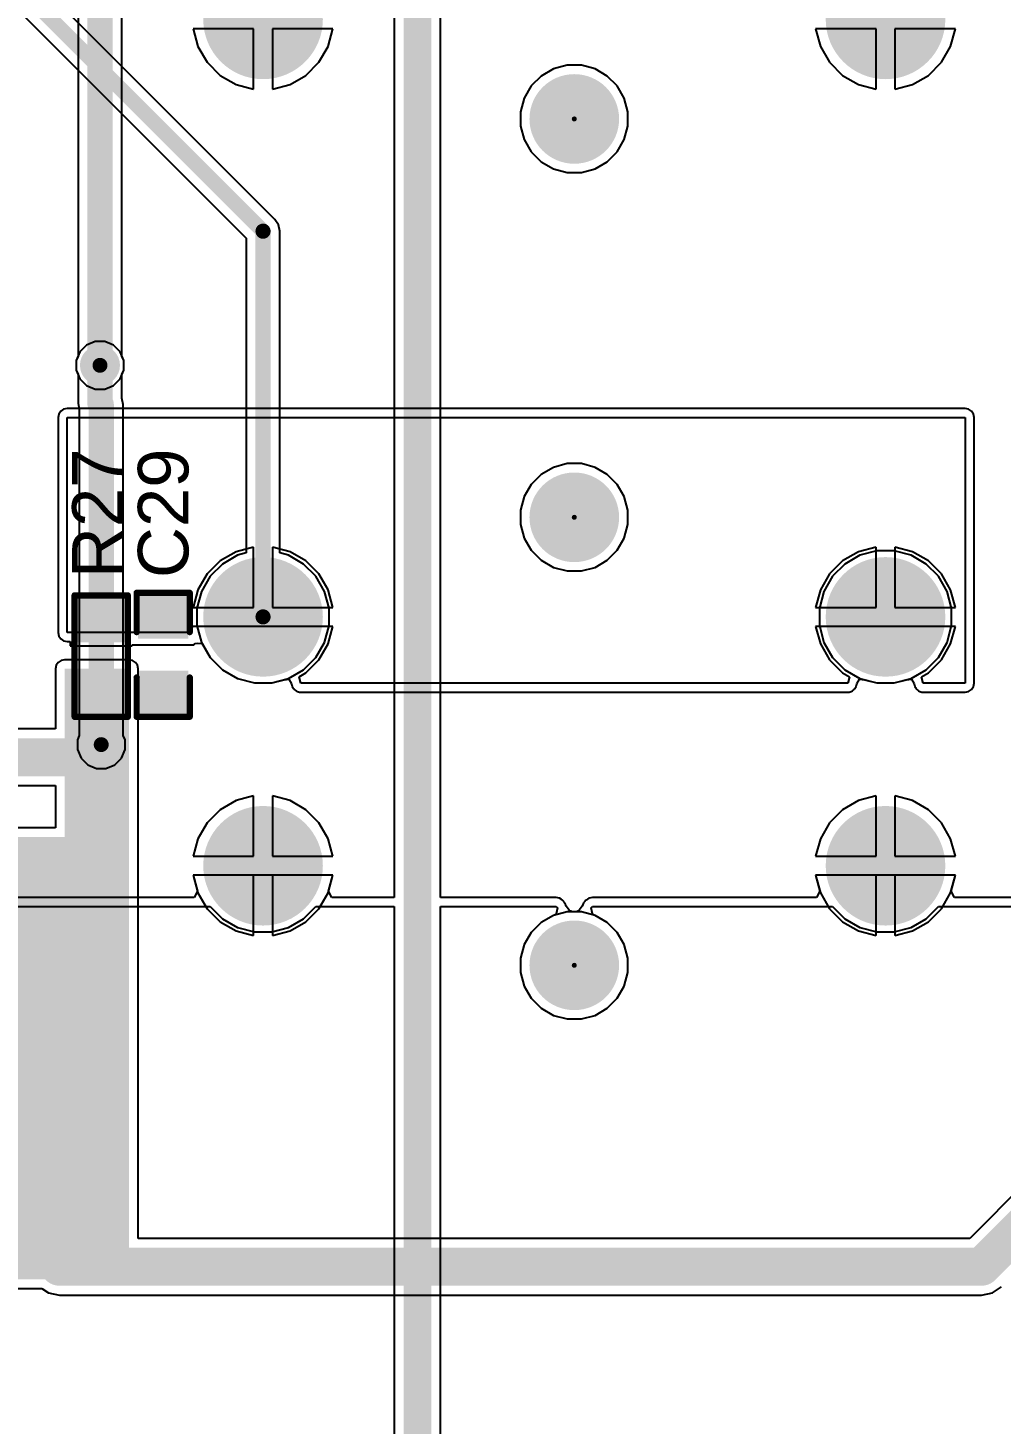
# Model space of a CAD drawing. Header units: millimetres. Extents: x -3 to 175, y -4 to 177.
# Drawn here: x 73.97 to 93.51, y 64.91 to 92.96 of the extents above; entities that cross this region are included whole.
import ezdxf

# ---------------------------------------------------------------- set-up
doc = ezdxf.new("R2010")
doc.units = ezdxf.units.MM
for name, color, linetype in [('BottomLayer', 5, 'Continuous'), ('BottomSolder', 6, 'Continuous'), ('MultiLayer', 9, 'Continuous'), ('PadHoleLayer', 156, 'Continuous'), ('TopLayer', 1, 'Continuous'), ('TopOverlay', 2, 'Continuous'), ('TopPaste', 8, 'Continuous'), ('TopSolder', 216, 'Continuous'), ('ViaHoleLayer', 16, 'Continuous')]:
    doc.layers.add(name, color=color, linetype=linetype)
doc.styles.add('Arial', font='', dxfattribs={"height": 0.2})
doc.styles.get('Arial').set_extended_font_data('Arial')

# ---------------------------------------------------------------- blocks, each defined once
blk = doc.blocks.new('R___0603_31')
at = {"layer": 'TopLayer'}
for points in [[(-0.381, 0.4445), (-0.381, -0.4445), (-1.143, -0.4445), (-1.143, 0.4445)], [(1.143, 0.4445), (1.143, -0.4445), (0.381, -0.4445), (0.381, 0.4445)]]:
    blk.add_hatch(color=1, dxfattribs=at).paths.add_polyline_path(points)
at = {"layer": 'TopPaste'}
for points in [[(-0.381, 0.4445), (-0.381, -0.4445), (-1.143, -0.4445), (-1.143, 0.4445)], [(1.143, 0.4445), (1.143, -0.4445), (0.381, -0.4445), (0.381, 0.4445)]]:
    blk.add_hatch(color=8, dxfattribs=at).paths.add_polyline_path(points)
at = {"layer": 'TopSolder'}
for points in [[(-0.2794, 0.5461), (-0.2794, -0.5461), (-1.2446, -0.5461), (-1.2446, 0.5461)], [(1.2446, 0.5461), (1.2446, -0.5461), (0.2794, -0.5461), (0.2794, 0.5461)]]:
    blk.add_hatch(color=216, dxfattribs=at).paths.add_polyline_path(points)
at = {"layer": 'TopOverlay', "const_width": 0.127}
for points in [[(-1.2192, 0.5334), (-1.2192, -0.5334)], [(-1.2192, 0.5334), (1.2192, 0.5334)], [(1.2192, 0.5334), (1.2192, -0.5334)], [(-1.2192, -0.5334), (1.2192, -0.5334)]]:
    blk.add_lwpolyline(points, dxfattribs=at)
at = {"layer": 'TopOverlay', "const_width": 0.0635}
for points in [[(-1.25095, 0.5334, 1), (-1.18745, 0.5334, 1)], [(-1.25095, 0.5334, 1), (-1.18745, 0.5334, 1)], [(1.18745, 0.5334, 1), (1.25095, 0.5334, 1)], [(1.18745, 0.5334, 1), (1.25095, 0.5334, 1)], [(-1.25095, -0.5334, 1), (-1.18745, -0.5334, 1)], [(-1.25095, -0.5334, 1), (-1.18745, -0.5334, 1)], [(1.18745, -0.5334, 1), (1.25095, -0.5334, 1)], [(1.18745, -0.5334, 1), (1.25095, -0.5334, 1)]]:
    blk.add_lwpolyline(points, format="xyb", close=True, dxfattribs=at)
blk = doc.blocks.new('B3F_4055_B_62')
at = {"layer": 'BottomLayer'}
h = blk.add_hatch(color=5, dxfattribs=at)
edge = h.paths.add_edge_path()
edge.add_arc((-6.25, 2.5), 1.15, 0, 360)
h = blk.add_hatch(color=5, dxfattribs=at)
edge = h.paths.add_edge_path()
edge.add_arc((6.25, 2.5), 1.15, 0, 360)
h = blk.add_hatch(color=5, dxfattribs=at)
edge = h.paths.add_edge_path()
edge.add_arc((-6.25, -2.5), 1.15, 0, 360)
h = blk.add_hatch(color=5, dxfattribs=at)
edge = h.paths.add_edge_path()
edge.add_arc((6.25, -2.5), 1.15, 0, 360)
at = {"layer": 'BottomSolder'}
h = blk.add_hatch(color=6, dxfattribs=at)
edge = h.paths.add_edge_path()
edge.add_arc((0, 4.5), 0.0508, 0, 360)
h = blk.add_hatch(color=6, dxfattribs=at)
edge = h.paths.add_edge_path()
edge.add_arc((-6.25, 2.5), 1.201, 0, 360)
h = blk.add_hatch(color=6, dxfattribs=at)
edge = h.paths.add_edge_path()
edge.add_arc((6.25, 2.5), 1.201, 0, 360)
h = blk.add_hatch(color=6, dxfattribs=at)
edge = h.paths.add_edge_path()
edge.add_arc((-6.25, -2.5), 1.201, 0, 360)
h = blk.add_hatch(color=6, dxfattribs=at)
edge = h.paths.add_edge_path()
edge.add_arc((6.25, -2.5), 1.201, 0, 360)
h = blk.add_hatch(color=6, dxfattribs=at)
edge = h.paths.add_edge_path()
edge.add_arc((0, -4.5), 0.0508, 0, 360)
at = {"layer": 'MultiLayer'}
h = blk.add_hatch(color=9, dxfattribs=at)
edge = h.paths.add_edge_path()
edge.add_arc((-6.25, 2.5), 1.15, 0, 360)
h = blk.add_hatch(color=9, dxfattribs=at)
edge = h.paths.add_edge_path()
edge.add_arc((6.25, 2.5), 1.15, 0, 360)
h = blk.add_hatch(color=9, dxfattribs=at)
edge = h.paths.add_edge_path()
edge.add_arc((-6.25, -2.5), 1.15, 0, 360)
h = blk.add_hatch(color=9, dxfattribs=at)
edge = h.paths.add_edge_path()
edge.add_arc((6.25, -2.5), 1.15, 0, 360)
at = {"layer": 'PadHoleLayer'}
h = blk.add_hatch(color=156, dxfattribs=at)
edge = h.paths.add_edge_path()
edge.add_arc((0, 4.5), 0.9, 0, 360)
h = blk.add_hatch(color=156, dxfattribs=at)
edge = h.paths.add_edge_path()
edge.add_arc((-6.25, 2.5), 0.65, 0, 360)
h = blk.add_hatch(color=156, dxfattribs=at)
edge = h.paths.add_edge_path()
edge.add_arc((6.25, 2.5), 0.65, 0, 360)
h = blk.add_hatch(color=156, dxfattribs=at)
edge = h.paths.add_edge_path()
edge.add_arc((-6.25, -2.5), 0.65, 0, 360)
h = blk.add_hatch(color=156, dxfattribs=at)
edge = h.paths.add_edge_path()
edge.add_arc((6.25, -2.5), 0.65, 0, 360)
h = blk.add_hatch(color=156, dxfattribs=at)
edge = h.paths.add_edge_path()
edge.add_arc((0, -4.5), 0.9, 0, 360)
at = {"layer": 'TopLayer'}
h = blk.add_hatch(color=1, dxfattribs=at)
edge = h.paths.add_edge_path()
edge.add_arc((-6.25, 2.5), 1.15, 0, 360)
h = blk.add_hatch(color=1, dxfattribs=at)
edge = h.paths.add_edge_path()
edge.add_arc((6.25, 2.5), 1.15, 0, 360)
h = blk.add_hatch(color=1, dxfattribs=at)
edge = h.paths.add_edge_path()
edge.add_arc((-6.25, -2.5), 1.15, 0, 360)
h = blk.add_hatch(color=1, dxfattribs=at)
edge = h.paths.add_edge_path()
edge.add_arc((6.25, -2.5), 1.15, 0, 360)
at = {"layer": 'TopSolder'}
h = blk.add_hatch(color=216, dxfattribs=at)
edge = h.paths.add_edge_path()
edge.add_arc((0, 4.5), 0.0508, 0, 360)
h = blk.add_hatch(color=216, dxfattribs=at)
edge = h.paths.add_edge_path()
edge.add_arc((-6.25, 2.5), 1.201, 0, 360)
h = blk.add_hatch(color=216, dxfattribs=at)
edge = h.paths.add_edge_path()
edge.add_arc((6.25, 2.5), 1.201, 0, 360)
h = blk.add_hatch(color=216, dxfattribs=at)
edge = h.paths.add_edge_path()
edge.add_arc((-6.25, -2.5), 1.201, 0, 360)
h = blk.add_hatch(color=216, dxfattribs=at)
edge = h.paths.add_edge_path()
edge.add_arc((6.25, -2.5), 1.201, 0, 360)
h = blk.add_hatch(color=216, dxfattribs=at)
edge = h.paths.add_edge_path()
edge.add_arc((0, -4.5), 0.0508, 0, 360)
blk = doc.blocks.new('B3F_4055_B_63')
at = {"layer": 'BottomLayer'}
h = blk.add_hatch(color=5, dxfattribs=at)
edge = h.paths.add_edge_path()
edge.add_arc((-6.25, 2.5), 1.15, 0, 360)
h = blk.add_hatch(color=5, dxfattribs=at)
edge = h.paths.add_edge_path()
edge.add_arc((6.25, 2.5), 1.15, 0, 360)
h = blk.add_hatch(color=5, dxfattribs=at)
edge = h.paths.add_edge_path()
edge.add_arc((-6.25, -2.5), 1.15, 0, 360)
h = blk.add_hatch(color=5, dxfattribs=at)
edge = h.paths.add_edge_path()
edge.add_arc((6.25, -2.5), 1.15, 0, 360)
at = {"layer": 'BottomSolder'}
h = blk.add_hatch(color=6, dxfattribs=at)
edge = h.paths.add_edge_path()
edge.add_arc((0, 4.5), 0.0508, 0, 360)
h = blk.add_hatch(color=6, dxfattribs=at)
edge = h.paths.add_edge_path()
edge.add_arc((-6.25, 2.5), 1.201, 0, 360)
h = blk.add_hatch(color=6, dxfattribs=at)
edge = h.paths.add_edge_path()
edge.add_arc((6.25, 2.5), 1.201, 0, 360)
h = blk.add_hatch(color=6, dxfattribs=at)
edge = h.paths.add_edge_path()
edge.add_arc((-6.25, -2.5), 1.201, 0, 360)
h = blk.add_hatch(color=6, dxfattribs=at)
edge = h.paths.add_edge_path()
edge.add_arc((6.25, -2.5), 1.201, 0, 360)
h = blk.add_hatch(color=6, dxfattribs=at)
edge = h.paths.add_edge_path()
edge.add_arc((0, -4.5), 0.0508, 0, 360)
at = {"layer": 'MultiLayer'}
h = blk.add_hatch(color=9, dxfattribs=at)
edge = h.paths.add_edge_path()
edge.add_arc((-6.25, 2.5), 1.15, 0, 360)
h = blk.add_hatch(color=9, dxfattribs=at)
edge = h.paths.add_edge_path()
edge.add_arc((6.25, 2.5), 1.15, 0, 360)
h = blk.add_hatch(color=9, dxfattribs=at)
edge = h.paths.add_edge_path()
edge.add_arc((-6.25, -2.5), 1.15, 0, 360)
h = blk.add_hatch(color=9, dxfattribs=at)
edge = h.paths.add_edge_path()
edge.add_arc((6.25, -2.5), 1.15, 0, 360)
at = {"layer": 'PadHoleLayer'}
h = blk.add_hatch(color=156, dxfattribs=at)
edge = h.paths.add_edge_path()
edge.add_arc((0, 4.5), 0.9, 0, 360)
h = blk.add_hatch(color=156, dxfattribs=at)
edge = h.paths.add_edge_path()
edge.add_arc((-6.25, 2.5), 0.65, 0, 360)
h = blk.add_hatch(color=156, dxfattribs=at)
edge = h.paths.add_edge_path()
edge.add_arc((6.25, 2.5), 0.65, 0, 360)
h = blk.add_hatch(color=156, dxfattribs=at)
edge = h.paths.add_edge_path()
edge.add_arc((-6.25, -2.5), 0.65, 0, 360)
h = blk.add_hatch(color=156, dxfattribs=at)
edge = h.paths.add_edge_path()
edge.add_arc((6.25, -2.5), 0.65, 0, 360)
h = blk.add_hatch(color=156, dxfattribs=at)
edge = h.paths.add_edge_path()
edge.add_arc((0, -4.5), 0.9, 0, 360)
at = {"layer": 'TopLayer'}
h = blk.add_hatch(color=1, dxfattribs=at)
edge = h.paths.add_edge_path()
edge.add_arc((-6.25, 2.5), 1.15, 0, 360)
h = blk.add_hatch(color=1, dxfattribs=at)
edge = h.paths.add_edge_path()
edge.add_arc((6.25, 2.5), 1.15, 0, 360)
h = blk.add_hatch(color=1, dxfattribs=at)
edge = h.paths.add_edge_path()
edge.add_arc((-6.25, -2.5), 1.15, 0, 360)
h = blk.add_hatch(color=1, dxfattribs=at)
edge = h.paths.add_edge_path()
edge.add_arc((6.25, -2.5), 1.15, 0, 360)
at = {"layer": 'TopSolder'}
h = blk.add_hatch(color=216, dxfattribs=at)
edge = h.paths.add_edge_path()
edge.add_arc((0, 4.5), 0.0508, 0, 360)
h = blk.add_hatch(color=216, dxfattribs=at)
edge = h.paths.add_edge_path()
edge.add_arc((-6.25, 2.5), 1.201, 0, 360)
h = blk.add_hatch(color=216, dxfattribs=at)
edge = h.paths.add_edge_path()
edge.add_arc((6.25, 2.5), 1.201, 0, 360)
h = blk.add_hatch(color=216, dxfattribs=at)
edge = h.paths.add_edge_path()
edge.add_arc((-6.25, -2.5), 1.201, 0, 360)
h = blk.add_hatch(color=216, dxfattribs=at)
edge = h.paths.add_edge_path()
edge.add_arc((6.25, -2.5), 1.201, 0, 360)
h = blk.add_hatch(color=216, dxfattribs=at)
edge = h.paths.add_edge_path()
edge.add_arc((0, -4.5), 0.0508, 0, 360)
blk = doc.blocks.new('C___0603_146')
at = {"layer": 'TopLayer'}
for points in [[(-0.381, 0.445), (-0.381, -0.445), (-1.143, -0.445), (-1.143, 0.445)], [(1.143, 0.445), (1.143, -0.445), (0.381, -0.445), (0.381, 0.445)]]:
    blk.add_hatch(color=1, dxfattribs=at).paths.add_polyline_path(points)
at = {"layer": 'TopPaste'}
for points in [[(-0.381, 0.445), (-0.381, -0.445), (-1.143, -0.445), (-1.143, 0.445)], [(1.143, 0.445), (1.143, -0.445), (0.381, -0.445), (0.381, 0.445)]]:
    blk.add_hatch(color=8, dxfattribs=at).paths.add_polyline_path(points)
at = {"layer": 'TopSolder'}
for points in [[(-0.321, 0.504), (-0.321, -0.504), (-1.203, -0.504), (-1.203, 0.504)], [(1.203, 0.504), (1.203, -0.504), (0.321, -0.504), (0.321, 0.504)]]:
    blk.add_hatch(color=216, dxfattribs=at).paths.add_polyline_path(points)
at = {"layer": 'TopOverlay', "const_width": 0.127}
for points in [[(-0.457, 0.533), (-1.245, 0.533)], [(-1.245, -0.533), (-1.245, 0.533)], [(1.245, 0.533), (0.457, 0.533)], [(1.245, -0.533), (1.245, 0.533)], [(-0.457, -0.533), (-1.245, -0.533)], [(1.245, -0.533), (0.457, -0.533)]]:
    blk.add_lwpolyline(points, dxfattribs=at)
at = {"layer": 'TopOverlay', "const_width": 0.0635}
for points in [[(-1.276, 0.533, 1), (-1.213, 0.533, 1)], [(-1.276, 0.533, 1), (-1.213, 0.533, 1)], [(-0.489, 0.533, 1), (-0.425, 0.533, 1)], [(0.425, 0.533, 1), (0.489, 0.533, 1)], [(1.213, 0.533, 1), (1.276, 0.533, 1)], [(1.213, 0.533, 1), (1.276, 0.533, 1)], [(-1.276, -0.533, 1), (-1.213, -0.533, 1)], [(-1.276, -0.533, 1), (-1.213, -0.533, 1)], [(-0.489, -0.533, 1), (-0.425, -0.533, 1)], [(0.425, -0.533, 1), (0.489, -0.533, 1)], [(1.213, -0.533, 1), (1.276, -0.533, 1)], [(1.213, -0.533, 1), (1.276, -0.533, 1)]]:
    blk.add_lwpolyline(points, format="xyb", close=True, dxfattribs=at)

msp = doc.modelspace()

# ---------------------------------------------------------------- hatches: boundary and pattern name
at = {"layer": 'BottomLayer'}
h = msp.add_hatch(color=5, dxfattribs=at)
edge = h.paths.add_edge_path()
edge.add_arc((75.413, 86.182), 0.3, 0, 360)
h = msp.add_hatch(color=5, dxfattribs=at)
edge = h.paths.add_edge_path()
edge.add_arc((75.438, 78.562), 0.3, 0, 360)
at = {"layer": 'BottomSolder'}
h = msp.add_hatch(color=6, dxfattribs=at)
edge = h.paths.add_edge_path()
edge.add_arc((75.413, 86.182), 0.402, 0, 360)
h = msp.add_hatch(color=6, dxfattribs=at)
edge = h.paths.add_edge_path()
edge.add_arc((75.438, 78.562), 0.402, 0, 360)
at = {"layer": 'TopLayer'}
h = msp.add_hatch(color=1, dxfattribs=at)
edge = h.paths.add_edge_path()
edge.add_arc((75.413, 86.182), 0.3, 0, 360)
for points in [[(74.701, 67.818), (75.997, 67.818), (75.997, 80.086), (74.701, 80.086)], [(70.333, 67.818), (75.997, 67.818), (75.997, 76.708), (70.333, 76.708)]]:
    msp.add_hatch(color=1, dxfattribs=at).paths.add_polyline_path(points)
h = msp.add_hatch(color=1, dxfattribs=at)
edge = h.paths.add_edge_path()
edge.add_arc((75.438, 78.562), 0.3, 0, 360)
at = {"layer": 'TopSolder'}
h = msp.add_hatch(color=216, dxfattribs=at)
edge = h.paths.add_edge_path()
edge.add_arc((75.413, 86.182), 0.402, 0, 360)
h = msp.add_hatch(color=216, dxfattribs=at)
edge = h.paths.add_edge_path()
edge.add_arc((75.438, 78.562), 0.402, 0, 360)
at = {"layer": 'ViaHoleLayer'}
h = msp.add_hatch(color=16, dxfattribs=at)
edge = h.paths.add_edge_path()
edge.add_arc((75.413, 86.182), 0.15, 0, 360)
h = msp.add_hatch(color=16, dxfattribs=at)
edge = h.paths.add_edge_path()
edge.add_arc((75.438, 78.562), 0.15, 0, 360)

# ---------------------------------------------------------------- linework, layer by layer
at = {"layer": 'BottomLayer'}
for p, q in [((81.322, 139.121), (81.322, 75.492)), ((82.254, 75.492), (82.254, 109.083)), ((78.926, 89.114), (73.276, 94.764)), ((73.476, 93.612), (78.351, 88.737)), ((78.497, 92.94), (77.285, 92.94)), ((77.285, 92.94), (77.379, 92.589)), ((78.497, 91.728), (78.497, 92.94)), ((80.09, 92.94), (78.878, 92.94)), ((78.878, 92.94), (78.878, 91.728)), ((79.996, 92.589), (80.09, 92.94)), ((90.997, 92.94), (89.785, 92.94)), ((89.785, 92.94), (89.879, 92.589)), ((90.997, 91.728), (90.997, 92.94)), ((92.59, 92.94), (91.378, 92.94)), ((91.378, 92.94), (91.378, 91.728)), ((92.496, 92.589), (92.59, 92.94)), ((77.379, 92.589), (77.564, 92.269)), ((79.811, 92.269), (79.996, 92.589)), ((89.879, 92.589), (90.064, 92.269)), ((92.311, 92.269), (92.496, 92.589)), ((77.564, 92.269), (77.826, 92.007)), ((77.826, 92.007), (78.146, 91.823)), ((79.23, 91.823), (79.55, 92.007)), ((79.55, 92.007), (79.811, 92.269)), ((84.522, 92.135), (84.276, 91.993)), ((84.796, 92.209), (84.522, 92.135)), ((85.08, 92.209), (84.796, 92.209)), ((85.354, 92.135), (85.08, 92.209)), ((85.599, 91.993), (85.354, 92.135)), ((90.064, 92.269), (90.325, 92.007)), ((90.325, 92.007), (90.646, 91.823)), ((91.729, 91.823), (92.05, 92.007)), ((92.05, 92.007), (92.311, 92.269)), ((78.146, 91.823), (78.497, 91.728)), ((78.878, 91.728), (79.23, 91.823)), ((84.075, 91.793), (83.933, 91.547)), ((84.276, 91.993), (84.075, 91.793)), ((85.8, 91.793), (85.599, 91.993)), ((85.942, 91.547), (85.8, 91.793)), ((90.646, 91.823), (90.997, 91.728)), ((91.378, 91.728), (91.729, 91.823)), ((83.933, 91.547), (83.86, 91.273)), ((86.015, 91.273), (85.942, 91.547)), ((83.86, 91.273), (83.86, 90.989)), ((86.015, 90.989), (86.015, 91.273)), ((83.86, 90.989), (83.933, 90.715)), ((85.942, 90.715), (86.015, 90.989)), ((83.933, 90.715), (84.075, 90.469)), ((85.8, 90.469), (85.942, 90.715)), ((84.075, 90.469), (84.276, 90.268)), ((85.599, 90.268), (85.8, 90.469)), ((84.276, 90.268), (84.522, 90.127)), ((84.522, 90.127), (84.796, 90.053)), ((84.796, 90.053), (85.08, 90.053)), ((85.08, 90.053), (85.354, 90.127)), ((85.354, 90.127), (85.599, 90.268)), ((78.999, 89.005), (78.926, 89.114)), ((79.024, 88.876), (78.999, 89.005)), ((78.351, 88.737), (78.351, 82.412)), ((79.024, 82.412), (79.024, 88.876)), ((75.008, 86.453), (74.935, 86.277)), ((75.142, 86.587), (75.008, 86.453)), ((75.318, 86.66), (75.142, 86.587)), ((75.508, 86.66), (75.318, 86.66)), ((75.683, 86.587), (75.508, 86.66)), ((75.818, 86.453), (75.683, 86.587)), ((75.89, 86.277), (75.818, 86.453)), ((74.935, 86.277), (74.935, 86.087)), ((75.89, 86.087), (75.89, 86.277)), ((74.935, 86.087), (74.972, 85.997)), ((74.972, 85.997), (74.972, 85.42)), ((75.853, 85.997), (75.89, 86.087)), ((75.853, 85.522), (75.853, 85.997)), ((74.972, 85.42), (74.998, 85.293)), ((74.998, 85.293), (74.998, 78.748)), ((75.878, 85.395), (75.853, 85.522)), ((75.878, 78.748), (75.878, 85.395)), ((84.796, 84.206), (84.522, 84.132)), ((85.08, 84.206), (84.796, 84.206)), ((85.354, 84.132), (85.08, 84.206)), ((84.276, 83.99), (84.075, 83.79)), ((84.522, 84.132), (84.276, 83.99)), ((85.599, 83.99), (85.354, 84.132)), ((85.8, 83.79), (85.599, 83.99)), ((84.075, 83.79), (83.933, 83.544)), ((85.942, 83.544), (85.8, 83.79)), ((83.933, 83.544), (83.86, 83.27)), ((86.015, 83.27), (85.942, 83.544)), ((83.86, 83.27), (83.86, 82.986)), ((86.015, 82.986), (86.015, 83.27)), ((83.86, 82.986), (83.933, 82.712)), ((85.942, 82.712), (86.015, 82.986)), ((83.933, 82.712), (84.075, 82.466)), ((84.075, 82.466), (84.276, 82.265)), ((85.599, 82.265), (85.8, 82.466)), ((85.8, 82.466), (85.942, 82.712)), ((77.872, 82.19), (77.625, 81.943)), ((78.175, 82.365), (77.872, 82.19)), ((78.351, 82.412), (78.175, 82.365)), ((79.2, 82.365), (79.024, 82.412)), ((79.503, 82.19), (79.2, 82.365)), ((79.75, 81.943), (79.503, 82.19)), ((84.276, 82.265), (84.522, 82.123)), ((85.354, 82.123), (85.599, 82.265)), ((90.372, 82.19), (90.125, 81.943)), ((90.675, 82.365), (90.372, 82.19)), ((91.013, 82.455), (90.675, 82.365)), ((91.362, 82.455), (91.013, 82.455)), ((91.7, 82.365), (91.362, 82.455)), ((92.003, 82.19), (91.7, 82.365)), ((92.25, 81.943), (92.003, 82.19)), ((77.625, 81.943), (77.45, 81.64)), ((79.925, 81.64), (79.75, 81.943)), ((84.522, 82.123), (84.796, 82.05)), ((84.796, 82.05), (85.08, 82.05)), ((85.08, 82.05), (85.354, 82.123)), ((90.125, 81.943), (89.95, 81.64)), ((92.425, 81.64), (92.25, 81.943)), ((77.45, 81.64), (77.36, 81.302)), ((80.016, 81.302), (79.925, 81.64)), ((89.95, 81.64), (89.86, 81.302)), ((92.515, 81.302), (92.425, 81.64)), ((77.36, 81.302), (77.36, 80.953)), ((80.016, 80.953), (80.016, 81.302)), ((89.86, 81.302), (89.86, 80.953)), ((92.515, 80.953), (92.515, 81.302)), ((77.36, 80.953), (77.45, 80.615)), ((79.925, 80.615), (80.016, 80.953)), ((89.86, 80.953), (89.95, 80.615)), ((92.425, 80.615), (92.515, 80.953)), ((77.45, 80.615), (77.625, 80.312)), ((79.75, 80.312), (79.925, 80.615)), ((89.95, 80.615), (90.125, 80.312)), ((92.25, 80.312), (92.425, 80.615)), ((77.625, 80.312), (77.872, 80.065)), ((79.503, 80.065), (79.75, 80.312)), ((90.125, 80.312), (90.372, 80.065)), ((92.003, 80.065), (92.25, 80.312)), ((77.872, 80.065), (78.175, 79.89)), ((79.2, 79.89), (79.503, 80.065)), ((90.372, 80.065), (90.675, 79.89)), ((91.7, 79.89), (92.003, 80.065)), ((78.175, 79.89), (78.513, 79.8)), ((78.513, 79.8), (78.863, 79.8)), ((78.863, 79.8), (79.2, 79.89)), ((90.675, 79.89), (91.013, 79.8)), ((91.013, 79.8), (91.362, 79.8)), ((91.362, 79.8), (91.7, 79.89)), ((74.998, 78.748), (74.96, 78.657)), ((74.96, 78.657), (74.96, 78.467)), ((75.916, 78.657), (75.878, 78.748)), ((75.916, 78.467), (75.916, 78.657)), ((74.96, 78.467), (75.033, 78.292)), ((75.033, 78.292), (75.167, 78.157)), ((75.709, 78.157), (75.843, 78.292)), ((75.843, 78.292), (75.916, 78.467)), ((75.167, 78.157), (75.343, 78.084)), ((75.343, 78.084), (75.533, 78.084)), ((75.533, 78.084), (75.709, 78.157)), ((78.146, 77.436), (77.826, 77.251)), ((78.497, 77.53), (78.146, 77.436)), ((78.497, 76.318), (78.497, 77.53)), ((79.23, 77.436), (78.878, 77.53)), ((78.878, 77.53), (78.878, 76.318)), ((79.55, 77.251), (79.23, 77.436)), ((90.646, 77.436), (90.325, 77.251)), ((90.997, 77.53), (90.646, 77.436)), ((90.997, 76.318), (90.997, 77.53)), ((91.729, 77.436), (91.378, 77.53)), ((91.378, 77.53), (91.378, 76.318)), ((92.05, 77.251), (91.729, 77.436)), ((77.826, 77.251), (77.564, 76.99)), ((79.811, 76.99), (79.55, 77.251)), ((90.325, 77.251), (90.064, 76.99)), ((92.311, 76.99), (92.05, 77.251)), ((77.564, 76.99), (77.379, 76.669)), ((79.996, 76.669), (79.811, 76.99)), ((90.064, 76.99), (89.879, 76.669)), ((92.496, 76.669), (92.311, 76.99)), ((77.379, 76.669), (77.285, 76.318)), ((80.09, 76.318), (79.996, 76.669)), ((89.879, 76.669), (89.785, 76.318)), ((92.59, 76.318), (92.496, 76.669)), ((77.285, 76.318), (78.497, 76.318)), ((78.878, 76.318), (80.09, 76.318)), ((89.785, 76.318), (90.997, 76.318)), ((91.378, 76.318), (92.59, 76.318)), ((80.09, 75.937), (77.285, 75.937)), ((77.285, 75.937), (77.37, 75.619)), ((80.005, 75.619), (80.09, 75.937)), ((92.59, 75.937), (89.785, 75.937)), ((89.785, 75.937), (89.87, 75.619)), ((92.505, 75.619), (92.59, 75.937)), ((77.303, 75.492), (73.359, 75.492)), ((77.37, 75.619), (77.303, 75.492)), ((80.072, 75.492), (80.005, 75.619)), ((81.322, 75.492), (80.072, 75.492)), ((84.572, 75.492), (82.254, 75.492)), ((84.573, 75.492), (84.572, 75.492)), ((84.574, 75.492), (84.573, 75.492)), ((84.608, 75.485), (84.574, 75.492)), ((84.641, 75.478), (84.608, 75.485)), ((84.642, 75.478), (84.641, 75.478)), ((84.644, 75.477), (84.642, 75.478)), ((84.672, 75.458), (84.644, 75.477)), ((84.7, 75.439), (84.672, 75.458)), ((85.204, 75.458), (85.175, 75.439)), ((85.232, 75.477), (85.204, 75.458)), ((85.233, 75.478), (85.232, 75.477)), ((85.234, 75.478), (85.233, 75.478)), ((85.267, 75.485), (85.234, 75.478)), ((85.301, 75.492), (85.267, 75.485)), ((85.302, 75.492), (85.301, 75.492)), ((85.304, 75.492), (85.302, 75.492)), ((89.803, 75.492), (85.304, 75.492)), ((89.87, 75.619), (89.803, 75.492)), ((92.572, 75.492), (92.505, 75.619)), ((114.11, 75.492), (92.572, 75.492)), ((66.805, 75.311), (77.626, 75.311)), ((77.626, 75.311), (77.872, 75.065)), ((79.503, 75.065), (79.749, 75.311)), ((79.749, 75.311), (81.322, 75.311)), ((81.322, 75.311), (81.322, 62.052)), ((82.254, 62.245), (82.254, 75.311)), ((82.254, 75.311), (84.572, 75.311)), ((84.598, 75.284), (84.571, 75.161)), ((84.572, 75.311), (84.598, 75.284)), ((84.701, 75.438), (84.7, 75.439)), ((84.702, 75.437), (84.701, 75.438)), ((84.728, 75.41), (84.702, 75.437)), ((84.738, 75.394), (84.728, 75.41)), ((84.751, 75.381), (84.738, 75.394)), ((84.757, 75.365), (84.751, 75.381)), ((84.767, 75.351), (84.757, 75.365)), ((84.77, 75.332), (84.767, 75.351)), ((84.777, 75.315), (84.77, 75.332)), ((84.838, 75.236), (84.777, 75.315)), ((84.862, 75.218), (84.838, 75.236)), ((84.869, 75.214), (84.862, 75.218)), ((84.896, 75.205), (84.869, 75.214)), ((84.979, 75.205), (84.896, 75.205)), ((85.006, 75.214), (84.979, 75.205)), ((85.014, 75.218), (85.006, 75.214)), ((85.037, 75.236), (85.014, 75.218)), ((85.099, 75.315), (85.037, 75.236)), ((85.105, 75.332), (85.099, 75.315)), ((85.109, 75.351), (85.105, 75.332)), ((85.118, 75.365), (85.109, 75.351)), ((85.124, 75.381), (85.118, 75.365)), ((85.137, 75.394), (85.124, 75.381)), ((85.147, 75.41), (85.137, 75.394)), ((85.173, 75.437), (85.147, 75.41)), ((85.175, 75.438), (85.173, 75.437)), ((85.175, 75.439), (85.175, 75.438)), ((85.277, 75.284), (85.304, 75.311)), ((85.305, 75.161), (85.277, 75.284)), ((85.304, 75.311), (90.126, 75.311)), ((90.126, 75.311), (90.372, 75.065)), ((92.003, 75.065), (92.249, 75.311)), ((92.249, 75.311), (114.11, 75.311)), ((77.872, 75.065), (78.175, 74.89)), ((78.175, 74.89), (78.513, 74.8)), ((78.863, 74.8), (79.2, 74.89)), ((79.2, 74.89), (79.503, 75.065)), ((84.276, 74.99), (84.075, 74.789)), ((84.522, 75.132), (84.276, 74.99)), ((84.552, 75.14), (84.522, 75.132)), ((84.571, 75.161), (84.552, 75.14)), ((85.323, 75.14), (85.305, 75.161)), ((85.354, 75.132), (85.323, 75.14)), ((85.599, 74.99), (85.354, 75.132)), ((85.8, 74.789), (85.599, 74.99)), ((90.372, 75.065), (90.675, 74.89)), ((90.675, 74.89), (91.013, 74.8)), ((91.362, 74.8), (91.7, 74.89)), ((91.7, 74.89), (92.003, 75.065)), ((78.513, 74.8), (78.863, 74.8)), ((84.075, 74.789), (83.933, 74.544)), ((85.942, 74.544), (85.8, 74.789)), ((91.013, 74.8), (91.362, 74.8)), ((83.933, 74.544), (83.86, 74.269)), ((86.015, 74.269), (85.942, 74.544)), ((83.86, 74.269), (83.86, 73.986)), ((86.015, 73.986), (86.015, 74.269)), ((83.86, 73.986), (83.933, 73.711)), ((85.942, 73.711), (86.015, 73.986)), ((83.933, 73.711), (84.075, 73.466)), ((85.8, 73.466), (85.942, 73.711)), ((84.075, 73.466), (84.276, 73.265)), ((84.276, 73.265), (84.522, 73.123)), ((85.354, 73.123), (85.599, 73.265)), ((85.599, 73.265), (85.8, 73.466)), ((84.522, 73.123), (84.796, 73.05)), ((84.796, 73.05), (85.08, 73.05)), ((85.08, 73.05), (85.354, 73.123))]:
    msp.add_line(p, q, dxfattribs=at)
for points, const_width in [([(81.788, 62.052), (81.788, 141.046)], 0.559), ([(72.415, 95.148), (78.688, 88.876)], 0.305), ([(78.688, 81.128), (78.688, 88.876)], 0.305), ([(75.413, 85.42), (75.413, 86.182)], 0.508), ([(75.413, 85.42), (75.438, 85.395)], 0.508), ([(75.438, 78.562), (75.438, 85.395)], 0.508)]:
    msp.add_lwpolyline(points, dxfattribs=dict(at, const_width=const_width))
for points, const_width in [([(78.612, 88.876, 1), (78.764, 88.876, 1)], 0.152), ([(78.612, 88.876, 1), (78.764, 88.876, 1)], 0.152), ([(75.286, 86.182, 1), (75.54, 86.182, 1)], 0.254), ([(75.286, 85.42, 1), (75.54, 85.42, 1)], 0.254), ([(75.286, 85.42, 1), (75.54, 85.42, 1)], 0.254), ([(75.311, 85.395, 1), (75.565, 85.395, 1)], 0.254), ([(75.311, 85.395, 1), (75.565, 85.395, 1)], 0.254), ([(78.612, 81.128, 1), (78.764, 81.128, 1)], 0.152), ([(75.311, 78.562, 1), (75.565, 78.562, 1)], 0.254)]:
    msp.add_lwpolyline(points, format="xyb", close=True, dxfattribs=dict(at, const_width=const_width))
at = {"layer": 'TopLayer'}
for p, q in [((74.972, 96.19), (74.972, 86.368)), ((75.853, 86.368), (75.853, 96.19)), ((78.497, 92.94), (77.285, 92.94)), ((77.285, 92.94), (77.379, 92.589)), ((78.497, 91.728), (78.497, 92.94)), ((80.09, 92.94), (78.878, 92.94)), ((78.878, 92.94), (78.878, 91.728)), ((79.996, 92.589), (80.09, 92.94)), ((90.997, 92.94), (89.785, 92.94)), ((89.785, 92.94), (89.879, 92.589)), ((90.997, 91.728), (90.997, 92.94)), ((92.59, 92.94), (91.378, 92.94)), ((91.378, 92.94), (91.378, 91.728)), ((92.496, 92.589), (92.59, 92.94)), ((77.379, 92.589), (77.564, 92.269)), ((79.811, 92.269), (79.996, 92.589)), ((89.879, 92.589), (90.064, 92.269)), ((92.311, 92.269), (92.496, 92.589)), ((77.564, 92.269), (77.826, 92.007)), ((77.826, 92.007), (78.146, 91.823)), ((79.23, 91.823), (79.55, 92.007)), ((79.55, 92.007), (79.811, 92.269)), ((84.522, 92.135), (84.276, 91.993)), ((84.796, 92.209), (84.522, 92.135)), ((85.08, 92.209), (84.796, 92.209)), ((85.354, 92.135), (85.08, 92.209)), ((85.599, 91.993), (85.354, 92.135)), ((90.064, 92.269), (90.325, 92.007)), ((90.325, 92.007), (90.646, 91.823)), ((91.729, 91.823), (92.05, 92.007)), ((92.05, 92.007), (92.311, 92.269)), ((78.146, 91.823), (78.497, 91.728)), ((78.878, 91.728), (79.23, 91.823)), ((84.075, 91.793), (83.933, 91.547)), ((84.276, 91.993), (84.075, 91.793)), ((85.8, 91.793), (85.599, 91.993)), ((85.942, 91.547), (85.8, 91.793)), ((90.646, 91.823), (90.997, 91.728)), ((91.378, 91.728), (91.729, 91.823)), ((83.933, 91.547), (83.86, 91.273)), ((86.015, 91.273), (85.942, 91.547)), ((83.86, 91.273), (83.86, 90.989)), ((86.015, 90.989), (86.015, 91.273)), ((83.86, 90.989), (83.933, 90.715)), ((85.942, 90.715), (86.015, 90.989)), ((83.933, 90.715), (84.075, 90.469)), ((85.8, 90.469), (85.942, 90.715)), ((84.075, 90.469), (84.276, 90.268)), ((85.599, 90.268), (85.8, 90.469)), ((84.276, 90.268), (84.522, 90.127)), ((84.522, 90.127), (84.796, 90.053)), ((84.796, 90.053), (85.08, 90.053)), ((85.08, 90.053), (85.354, 90.127)), ((85.354, 90.127), (85.599, 90.268)), ((74.972, 86.368), (74.935, 86.277)), ((74.935, 86.277), (74.935, 86.087)), ((75.89, 86.277), (75.853, 86.368)), ((75.89, 86.087), (75.89, 86.277)), ((74.935, 86.087), (75.008, 85.912)), ((75.008, 85.912), (75.142, 85.777)), ((75.683, 85.777), (75.818, 85.912)), ((75.818, 85.912), (75.89, 86.087)), ((75.142, 85.777), (75.318, 85.704)), ((75.318, 85.704), (75.508, 85.704)), ((75.508, 85.704), (75.683, 85.777)), ((74.683, 85.298), (74.624, 85.258)), ((74.752, 85.311), (74.683, 85.298)), ((92.786, 85.311), (74.752, 85.311)), ((92.856, 85.298), (92.786, 85.311)), ((92.914, 85.258), (92.856, 85.298)), ((74.585, 85.2), (74.571, 85.13)), ((74.571, 85.13), (74.571, 80.812)), ((74.624, 85.258), (74.585, 85.2)), ((74.752, 80.812), (74.752, 85.13)), ((74.752, 85.13), (92.786, 85.13)), ((92.786, 85.13), (92.786, 79.796)), ((92.954, 85.2), (92.914, 85.258)), ((92.967, 85.13), (92.954, 85.2)), ((92.967, 79.796), (92.967, 85.13)), ((84.796, 84.206), (84.522, 84.132)), ((85.08, 84.206), (84.796, 84.206)), ((85.354, 84.132), (85.08, 84.206)), ((84.276, 83.99), (84.075, 83.79)), ((84.522, 84.132), (84.276, 83.99)), ((85.599, 83.99), (85.354, 84.132)), ((85.8, 83.79), (85.599, 83.99)), ((84.075, 83.79), (83.933, 83.544)), ((85.942, 83.544), (85.8, 83.79)), ((83.933, 83.544), (83.86, 83.27)), ((86.015, 83.27), (85.942, 83.544)), ((83.86, 83.27), (83.86, 82.986)), ((86.015, 82.986), (86.015, 83.27)), ((83.86, 82.986), (83.933, 82.712)), ((85.942, 82.712), (86.015, 82.986)), ((78.497, 82.53), (78.146, 82.436)), ((78.497, 81.318), (78.497, 82.53)), ((79.23, 82.436), (78.878, 82.53)), ((78.878, 82.53), (78.878, 81.318)), ((83.933, 82.712), (84.075, 82.466)), ((84.075, 82.466), (84.276, 82.265)), ((85.599, 82.265), (85.8, 82.466)), ((85.8, 82.466), (85.942, 82.712)), ((90.997, 82.53), (90.646, 82.436)), ((90.997, 81.318), (90.997, 82.53)), ((91.729, 82.436), (91.378, 82.53)), ((91.378, 82.53), (91.378, 81.318)), ((77.826, 82.251), (77.564, 81.99)), ((78.146, 82.436), (77.826, 82.251)), ((79.55, 82.251), (79.23, 82.436)), ((79.811, 81.99), (79.55, 82.251)), ((84.276, 82.265), (84.522, 82.123)), ((85.354, 82.123), (85.599, 82.265)), ((90.325, 82.251), (90.064, 81.99)), ((90.646, 82.436), (90.325, 82.251)), ((92.05, 82.251), (91.729, 82.436)), ((92.311, 81.99), (92.05, 82.251)), ((77.564, 81.99), (77.379, 81.669)), ((79.996, 81.669), (79.811, 81.99)), ((84.522, 82.123), (84.796, 82.05)), ((84.796, 82.05), (85.08, 82.05)), ((85.08, 82.05), (85.354, 82.123)), ((90.064, 81.99), (89.879, 81.669)), ((92.496, 81.669), (92.311, 81.99)), ((77.379, 81.669), (77.285, 81.318)), ((80.09, 81.318), (79.996, 81.669)), ((89.879, 81.669), (89.785, 81.318)), ((92.59, 81.318), (92.496, 81.669)), ((77.285, 81.318), (78.497, 81.318)), ((78.878, 81.318), (80.09, 81.318)), ((89.785, 81.318), (90.997, 81.318)), ((91.378, 81.318), (92.59, 81.318)), ((74.571, 80.812), (74.585, 80.743)), ((77.187, 80.812), (74.752, 80.812)), ((77.283, 80.937), (77.187, 80.812)), ((80.09, 80.937), (77.283, 80.937)), ((79.996, 80.586), (80.09, 80.937)), ((92.59, 80.937), (89.785, 80.937)), ((89.785, 80.937), (89.879, 80.586)), ((92.496, 80.586), (92.59, 80.937)), ((74.585, 80.743), (74.624, 80.684)), ((74.624, 80.684), (74.683, 80.645)), ((74.683, 80.645), (74.752, 80.631)), ((74.752, 80.631), (74.816, 80.631)), ((74.816, 80.631), (74.816, 80.543)), ((74.816, 80.543), (76.06, 80.543)), ((76.06, 80.543), (76.06, 80.569)), ((76.06, 80.569), (77.305, 80.569)), ((77.305, 80.58), (77.324, 80.596)), ((77.305, 80.569), (77.305, 80.58)), ((77.324, 80.596), (77.363, 80.602)), ((77.363, 80.602), (77.463, 80.594)), ((77.463, 80.594), (77.625, 80.312)), ((79.811, 80.265), (79.996, 80.586)), ((89.879, 80.586), (90.064, 80.265)), ((92.311, 80.265), (92.496, 80.586)), ((74.632, 80.254), (74.573, 80.214)), ((74.701, 80.267), (74.632, 80.254)), ((75.997, 80.267), (74.701, 80.267)), ((76.066, 80.254), (75.997, 80.267)), ((76.125, 80.214), (76.066, 80.254)), ((77.625, 80.312), (77.872, 80.065)), ((79.55, 80.004), (79.811, 80.265)), ((90.064, 80.265), (90.325, 80.004)), ((92.05, 80.004), (92.311, 80.265)), ((74.534, 80.156), (74.52, 80.086)), ((74.52, 80.086), (74.52, 78.878)), ((74.573, 80.214), (74.534, 80.156)), ((76.164, 80.156), (76.125, 80.214)), ((76.178, 80.086), (76.164, 80.156)), ((76.178, 68.642), (76.178, 80.086)), ((77.872, 80.065), (78.175, 79.89)), ((79.41, 79.923), (79.55, 80.004)), ((90.325, 80.004), (90.466, 79.923)), ((91.91, 79.923), (92.05, 80.004)), ((78.175, 79.89), (78.513, 79.8)), ((78.513, 79.8), (78.863, 79.8)), ((78.863, 79.8), (79.109, 79.866)), ((79.109, 79.866), (79.209, 79.874)), ((79.209, 79.874), (79.26, 79.78)), ((79.26, 79.78), (79.269, 79.749)), ((79.269, 79.749), (79.274, 79.738)), ((79.274, 79.738), (79.276, 79.727)), ((79.276, 79.727), (79.289, 79.707)), ((79.289, 79.707), (79.3, 79.686)), ((79.3, 79.686), (79.309, 79.678)), ((79.309, 79.678), (79.316, 79.668)), ((79.316, 79.668), (79.335, 79.655)), ((79.335, 79.655), (79.353, 79.639)), ((79.444, 79.796), (79.41, 79.923)), ((90.432, 79.796), (79.444, 79.796)), ((90.466, 79.923), (90.432, 79.796)), ((90.522, 79.639), (90.54, 79.655)), ((90.54, 79.655), (90.56, 79.668)), ((90.56, 79.668), (90.566, 79.678)), ((90.566, 79.678), (90.575, 79.686)), ((90.575, 79.686), (90.586, 79.707)), ((90.586, 79.707), (90.599, 79.727)), ((90.599, 79.727), (90.601, 79.738)), ((90.601, 79.738), (90.607, 79.749)), ((90.607, 79.749), (90.615, 79.78)), ((90.615, 79.78), (90.666, 79.874)), ((90.666, 79.874), (90.766, 79.866)), ((90.766, 79.866), (91.013, 79.8)), ((91.013, 79.8), (91.362, 79.8)), ((91.362, 79.8), (91.609, 79.866)), ((91.609, 79.866), (91.709, 79.874)), ((91.709, 79.874), (91.76, 79.78)), ((91.76, 79.78), (91.769, 79.749)), ((91.769, 79.749), (91.774, 79.738)), ((91.774, 79.738), (91.776, 79.727)), ((91.776, 79.727), (91.789, 79.707)), ((91.789, 79.707), (91.8, 79.686)), ((91.8, 79.686), (91.809, 79.678)), ((91.809, 79.678), (91.815, 79.668)), ((91.815, 79.668), (91.835, 79.655)), ((91.835, 79.655), (91.853, 79.639)), ((91.944, 79.796), (91.91, 79.923)), ((92.786, 79.796), (91.944, 79.796)), ((92.856, 79.629), (92.914, 79.668)), ((92.914, 79.668), (92.954, 79.727)), ((92.954, 79.727), (92.967, 79.796)), ((79.353, 79.639), (79.364, 79.635)), ((79.364, 79.635), (79.374, 79.629)), ((79.374, 79.629), (79.398, 79.624)), ((79.398, 79.624), (79.42, 79.616)), ((79.42, 79.616), (79.432, 79.617)), ((79.432, 79.617), (79.444, 79.615)), ((79.444, 79.615), (90.432, 79.615)), ((90.432, 79.615), (90.443, 79.617)), ((90.443, 79.617), (90.455, 79.616)), ((90.455, 79.616), (90.478, 79.624)), ((90.478, 79.624), (90.501, 79.629)), ((90.501, 79.629), (90.511, 79.635)), ((90.511, 79.635), (90.522, 79.639)), ((91.853, 79.639), (91.864, 79.635)), ((91.864, 79.635), (91.874, 79.629)), ((91.874, 79.629), (91.897, 79.624)), ((91.897, 79.624), (91.92, 79.616)), ((91.92, 79.616), (91.932, 79.617)), ((91.932, 79.617), (91.944, 79.615)), ((91.944, 79.615), (92.786, 79.615)), ((92.786, 79.615), (92.856, 79.629)), ((74.52, 78.878), (56.661, 78.878)), ((54.813, 77.738), (74.52, 77.738)), ((74.52, 77.738), (74.52, 76.889)), ((78.146, 77.436), (77.826, 77.251)), ((78.497, 77.53), (78.146, 77.436)), ((78.497, 76.318), (78.497, 77.53)), ((79.23, 77.436), (78.878, 77.53)), ((78.878, 77.53), (78.878, 76.318)), ((79.55, 77.251), (79.23, 77.436)), ((90.646, 77.436), (90.325, 77.251)), ((90.997, 77.53), (90.646, 77.436)), ((90.997, 76.318), (90.997, 77.53)), ((91.729, 77.436), (91.378, 77.53)), ((91.378, 77.53), (91.378, 76.318)), ((92.05, 77.251), (91.729, 77.436)), ((77.826, 77.251), (77.564, 76.99)), ((79.811, 76.99), (79.55, 77.251)), ((90.325, 77.251), (90.064, 76.99)), ((92.311, 76.99), (92.05, 77.251)), ((74.52, 76.889), (70.333, 76.889)), ((77.564, 76.99), (77.379, 76.669)), ((79.996, 76.669), (79.811, 76.99)), ((90.064, 76.99), (89.879, 76.669)), ((92.496, 76.669), (92.311, 76.99)), ((77.379, 76.669), (77.285, 76.318)), ((80.09, 76.318), (79.996, 76.669)), ((89.879, 76.669), (89.785, 76.318)), ((92.59, 76.318), (92.496, 76.669)), ((77.285, 76.318), (78.497, 76.318)), ((78.878, 76.318), (80.09, 76.318)), ((89.785, 76.318), (90.997, 76.318)), ((91.378, 76.318), (92.59, 76.318)), ((78.497, 75.937), (77.285, 75.937)), ((77.285, 75.937), (77.379, 75.586)), ((78.497, 74.725), (78.497, 75.937)), ((80.09, 75.937), (78.878, 75.937)), ((78.878, 75.937), (78.878, 74.725)), ((79.996, 75.586), (80.09, 75.937)), ((90.997, 75.937), (89.785, 75.937)), ((89.785, 75.937), (89.879, 75.586)), ((90.997, 74.725), (90.997, 75.937)), ((92.59, 75.937), (91.378, 75.937)), ((91.378, 75.937), (91.378, 74.725)), ((92.496, 75.586), (92.59, 75.937)), ((77.379, 75.586), (77.564, 75.265)), ((79.811, 75.265), (79.996, 75.586)), ((89.879, 75.586), (90.064, 75.265)), ((92.311, 75.265), (92.496, 75.586)), ((77.564, 75.265), (77.826, 75.004)), ((79.55, 75.004), (79.811, 75.265)), ((84.796, 75.205), (84.522, 75.132)), ((85.08, 75.205), (84.796, 75.205)), ((85.354, 75.132), (85.08, 75.205)), ((90.064, 75.265), (90.325, 75.004)), ((92.05, 75.004), (92.311, 75.265)), ((77.826, 75.004), (78.146, 74.819)), ((79.23, 74.819), (79.55, 75.004)), ((84.276, 74.99), (84.075, 74.789)), ((84.522, 75.132), (84.276, 74.99)), ((85.599, 74.99), (85.354, 75.132)), ((85.8, 74.789), (85.599, 74.99)), ((90.325, 75.004), (90.646, 74.819)), ((91.729, 74.819), (92.05, 75.004)), ((78.146, 74.819), (78.497, 74.725)), ((78.878, 74.725), (79.23, 74.819)), ((84.075, 74.789), (83.933, 74.544)), ((85.942, 74.544), (85.8, 74.789)), ((90.646, 74.819), (90.997, 74.725)), ((91.378, 74.725), (91.729, 74.819)), ((83.933, 74.544), (83.86, 74.269)), ((86.015, 74.269), (85.942, 74.544)), ((83.86, 74.269), (83.86, 73.986)), ((86.015, 73.986), (86.015, 74.269)), ((83.86, 73.986), (83.933, 73.711)), ((85.942, 73.711), (86.015, 73.986)), ((83.933, 73.711), (84.075, 73.466)), ((85.8, 73.466), (85.942, 73.711)), ((84.075, 73.466), (84.276, 73.265)), ((84.276, 73.265), (84.522, 73.123)), ((85.354, 73.123), (85.599, 73.265)), ((85.599, 73.265), (85.8, 73.466)), ((84.522, 73.123), (84.796, 73.05)), ((84.796, 73.05), (85.08, 73.05)), ((85.08, 73.05), (85.354, 73.123)), ((93.994, 69.756), (92.88, 68.642)), ((92.88, 68.642), (76.178, 68.642)), ((70.333, 67.637), (74.245, 67.637)), ((74.245, 67.637), (74.382, 67.546)), ((93.334, 67.546), (93.519, 67.669)), ((74.382, 67.546), (74.6, 67.502)), ((74.6, 67.502), (93.116, 67.502)), ((93.116, 67.502), (93.334, 67.546))]:
    msp.add_line(p, q, dxfattribs=at)
for points, const_width in [([(75.413, 86.182), (75.413, 96.723)], 0.508), ([(75.438, 77.038), (75.438, 79.578)], 0.508), ([(55.118, 78.308), (74.981, 78.308)], 0.762), ([(74.981, 78.308), (75.438, 77.851)], 0.762), ([(93.116, 68.072), (94.564, 69.52)], 0.762), ([(74.6, 68.072), (93.116, 68.072)], 0.762)]:
    msp.add_lwpolyline(points, dxfattribs=dict(at, const_width=const_width))
for points, const_width in [([(75.286, 86.182, 1), (75.54, 86.182, 1)], 0.254), ([(75.311, 79.578, 1), (75.565, 79.578, 1)], 0.254), ([(74.79, 78.308, 1), (75.171, 78.308, 1)], 0.381), ([(74.79, 78.308, 1), (75.171, 78.308, 1)], 0.381), ([(75.247, 77.851, 1), (75.629, 77.851, 1)], 0.381), ([(75.311, 77.038, 1), (75.565, 77.038, 1)], 0.254), ([(74.409, 68.072, 1), (74.79, 68.072, 1)], 0.381), ([(92.926, 68.072, 1), (93.307, 68.072, 1)], 0.381), ([(92.926, 68.072, 1), (93.307, 68.072, 1)], 0.381)]:
    msp.add_lwpolyline(points, format="xyb", close=True, dxfattribs=dict(at, const_width=const_width))

# ---------------------------------------------------------------- block references
for name, p in [('B3F_4055_B_63', (84.938, 95.631)), ('B3F_4055_B_62', (84.938, 78.628))]:
    msp.add_blockref(name, p)
for name, p, rotation in [('R___0603_31', (75.438, 80.34), 90), ('C___0603_146', (76.683, 80.366), 270)]:
    msp.add_blockref(name, p, dxfattribs=dict(rotation=rotation))

# ---------------------------------------------------------------- texts
at = {"layer": 'TopOverlay', "style": 'Arial'}
for s, p in [('R27', (75.87, 81.907)), ('C29', (77.19, 81.907))]:
    msp.add_text(s, height=1.016, rotation=90, dxfattribs=at).set_placement(p)

doc.saveas('drawing.dxf')
